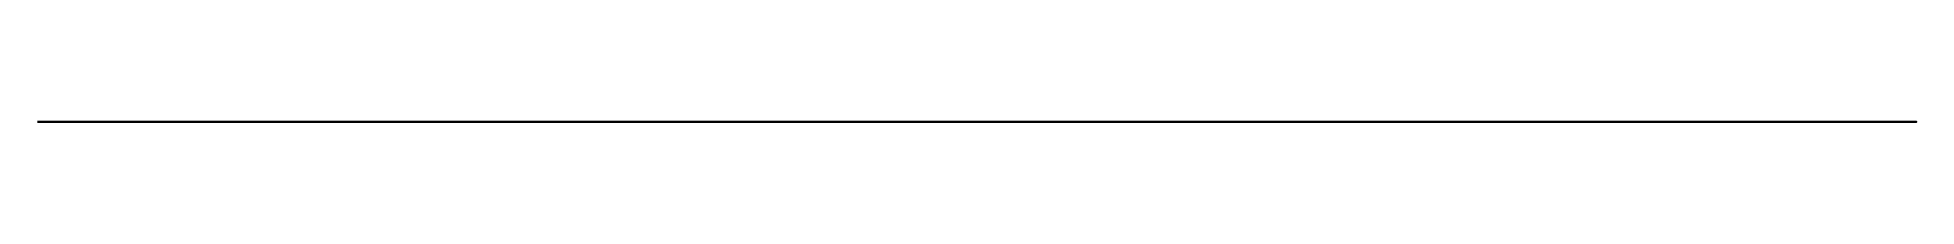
# Model space of a CAD drawing. Header units: inches. Extents: x -26 to 85, y 73 to 73.
import ezdxf

# ---------------------------------------------------------------- set-up
doc = ezdxf.new("R2010")
doc.units = ezdxf.units.IN
doc.header["$MEASUREMENT"] = 0
doc.layers.get('0').update_dxf_attribs({"lineweight": 25})
doc.styles.add('Annotative', font='arial.ttf')

msp = doc.modelspace()

# ---------------------------------------------------------------- linework, layer by layer
at = {"extrusion": (0, -1, 0), "elevation": -73.31}
for points in [[(-25.88, 26.02), (80.02, 31), (84.93, -73.34), (-20.97, -78.32)], [(80.02, 31), (50.15, 29.6), (50.67, 18.49), (80.54, 19.89)], [(80.54, 19.89), (50.53, 18.48), (50.95, 9.6), (80.96, 11.01)]]:
    msp.add_lwpolyline(points, close=True, dxfattribs=at)

# ---------------------------------------------------------------- texts
at = {"extrusion": (0, -1, 0), "char_height": 2, "width": 27.9001, "attachment_point": 1, "text_direction": (0.998896, 0, 0.046979), "style": 'Annotative'}
for s, insert in [('Arup Bhowmik Pritom', (51.88, 73.31, 24.21)), ('2025-2-60-330', (55.05, 73.31, 15.34))]:
    msp.add_mtext(s, dxfattribs=dict(at, insert=insert))

doc.saveas('drawing.dxf')
